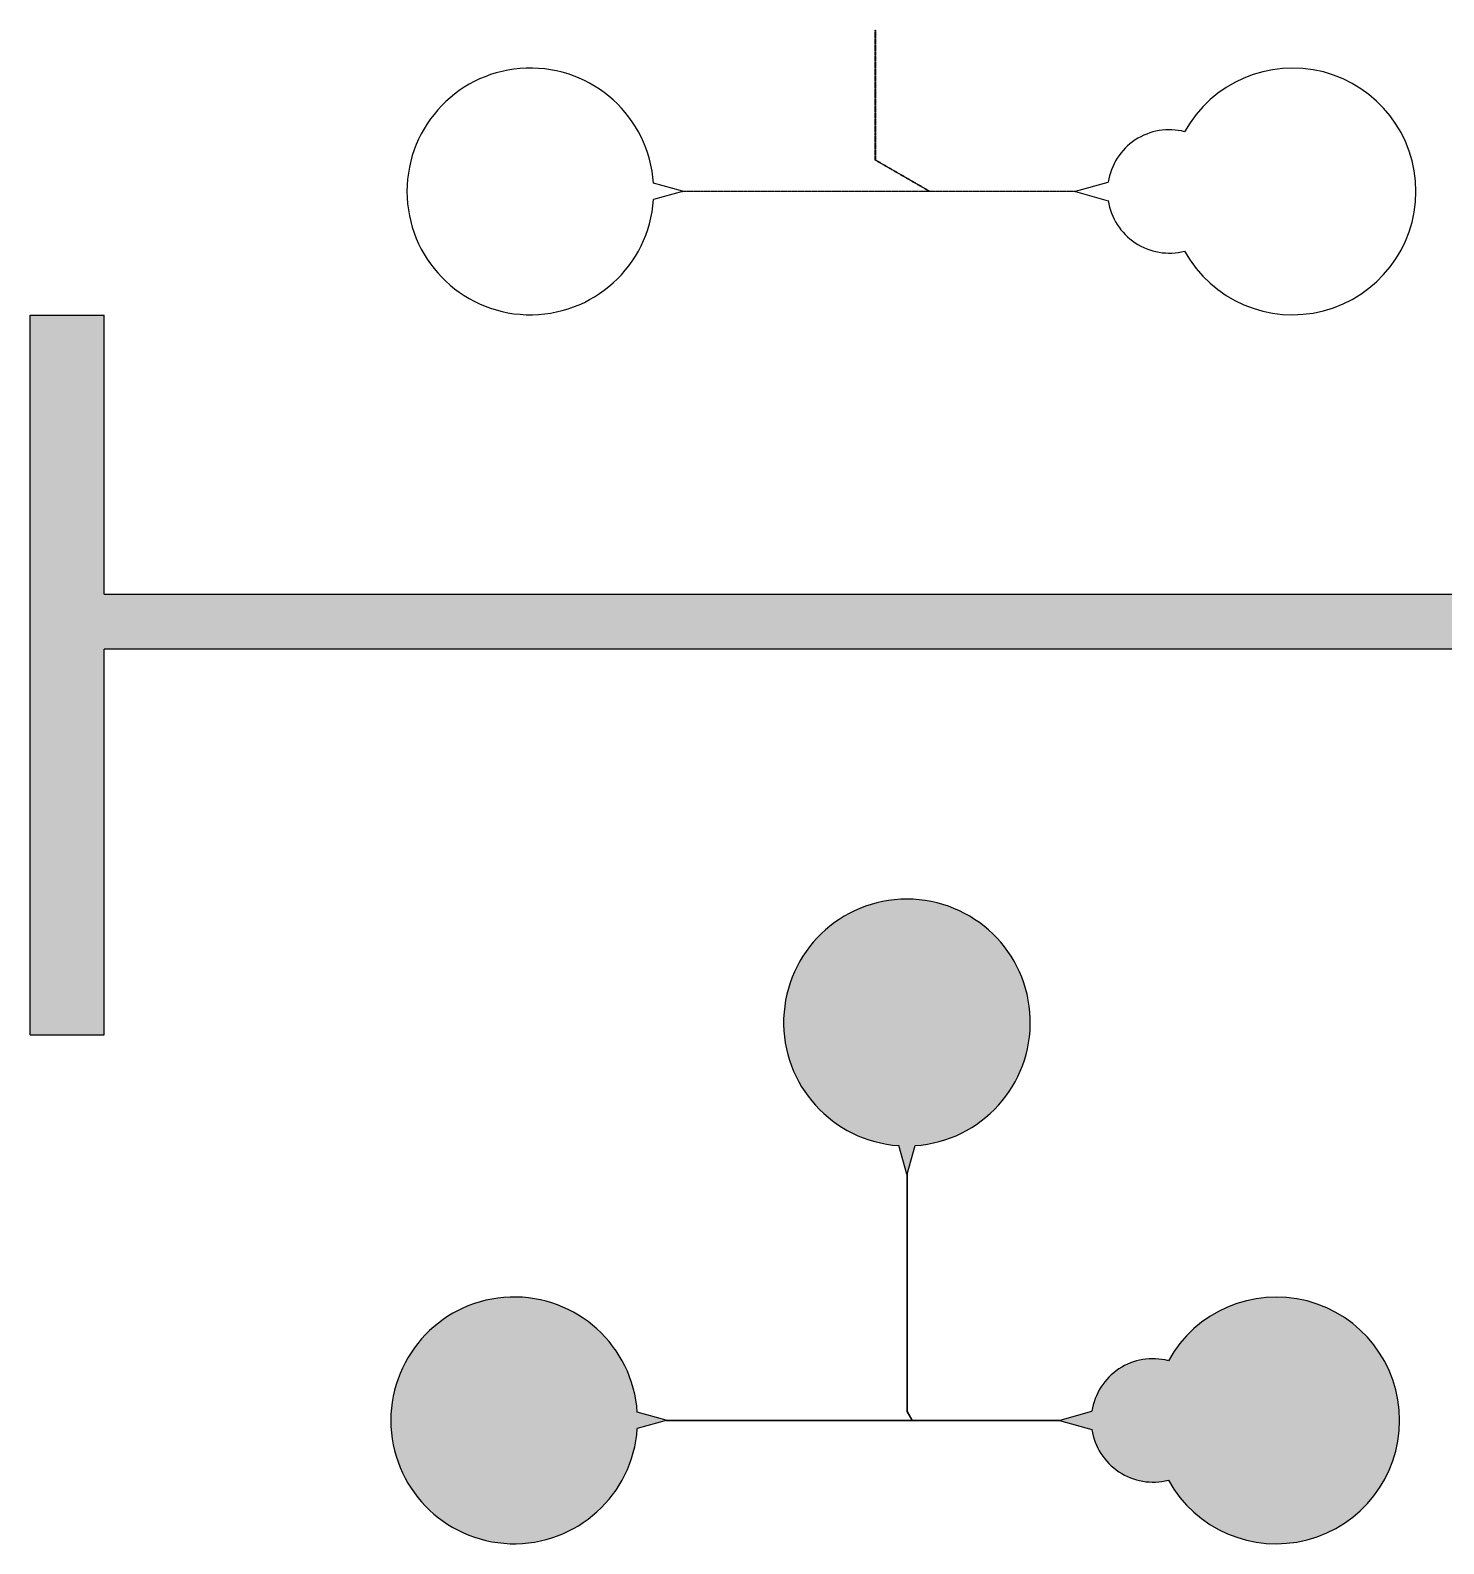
# Model space of a CAD drawing. Header units: inches. Extents: x 741154 to 810950, y 213785 to 295527.
# Drawn here: x 756808 to 768266, y 244813 to 257084 of the extents above; entities that cross this region are included whole.
import ezdxf

# ---------------------------------------------------------------- set-up
doc = ezdxf.new("R2010")
doc.units = ezdxf.units.IN
doc.header["$MEASUREMENT"] = 0

# ---------------------------------------------------------------- blocks, each defined once
blk = doc.blocks.new('*U225')
h = blk.add_hatch(color=256)
h.dxf.hatch_style = 1
edge = h.paths.add_edge_path()
edge.add_line((-1857, -1614), (1332, -1614))
edge.add_line((1332, -1614), (1595, -1688))
edge.add_arc((2089, -1613), 500, 188.5994, 284.4775)
edge.add_arc((3089, -1613), 1000, 208.955, 511.045)
edge.add_arc((2089, -1613), 500, 75.5225, 171.4006)
edge.add_line((1595, -1538), (1336, -1611))
edge.add_line((1336, -1611), (138, -1611))
edge.add_line((138, -1611), (96, -1539))
edge.add_line((96, -1539), (96, 383))
edge.add_line((96, 383), (161, 615))
edge.add_arc((95, 1613), 1000, 273.7916, 626.2084)
edge.add_line((29, 615), (93, 383))
edge.add_line((93, 383), (93, -1540))
edge.add_line((93, -1540), (135, -1611))
edge.add_line((135, -1611), (-1857, -1611))
edge.add_line((-1857, -1611), (-2092, -1547))
edge.add_arc((-3089, -1613), 1000, 3.7916, 356.2084)
edge.add_line((-2092, -1679), (-1857, -1614))
for p, q in [((93, 383), (29, 615)), ((96, 383), (161, 615)), ((93, 383), (93, -1540)), ((96, 383), (96, -1539)), ((-1857, -1611), (-2092, -1547)), ((93, -1540), (135, -1611)), ((96, -1539), (138, -1611)), ((1336, -1611), (1595, -1538)), ((-1857, -1614), (-2092, -1679)), ((-1857, -1611), (135, -1611)), ((-1857, -1614), (1332, -1614)), ((138, -1611), (1336, -1611)), ((1332, -1614), (1595, -1688))]:
    blk.add_line(p, q)
for centre, radius, start, end in [((95, 1613), 1000, 273.7916, 266.2084), ((-3089, -1613), 1000, 3.7916, 356.2084), ((3089, -1613), 1000, 208.955, 151.045), ((2089, -1613), 500, 75.5225, 171.4006), ((2089, -1613), 500, 188.5994, 284.4775)]:
    blk.add_arc(centre, radius, start, end)
blk = doc.blocks.new('*U226')
at = {"color": 0, "linetype": 'ByBlock', "lineweight": -2, "transparency": 16777216}
blk.add_blockref('*U225', (0, 0), dxfattribs=at)

msp = doc.modelspace()

# ---------------------------------------------------------------- hatches: boundary and pattern name
h = msp.add_hatch(color=256)
h.dxf.hatch_style = 1
h.paths.add_polyline_path([(810350, 248306), (810950, 248306), (810950, 254956), (810350, 254956), (810350, 252513), (788527, 252513), (788527, 252065), (810350, 252065)])
h.paths.add_polyline_path([(756808, 248940), (757408, 248940), (757408, 252065), (778448, 252065), (778448, 252513), (757408, 252513), (757408, 254774), (756808, 254774)])

# ---------------------------------------------------------------- linework, layer by layer
for p, q in [((762096, 255778), (761860, 255843)), ((765281, 255778), (765547, 255852)), ((762096, 255776), (761860, 255711)), ((764093, 255779), (764094, 255782)), ((764093, 255779), (764094, 255776)), ((764094, 255782), (764097, 255781)), ((764097, 255776), (764094, 255776)), ((764097, 255781), (764097, 255779)), ((764097, 255779), (764097, 255776)), ((765281, 255776), (765547, 255702)), ((756808, 254774), (757408, 254774)), ((756808, 248940), (756808, 254774)), ((757408, 252513), (757408, 254774)), ((757408, 252513), (778448, 252513)), ((778448, 252065), (757408, 252065)), ((757408, 248940), (757408, 252065))]:
    msp.add_line(p, q)
for points in [[(763657, 257084), (763660, 257084), (763660, 257081), (763657, 257081)], [(763657, 257078), (763660, 257078), (763660, 257075), (763657, 257075)], [(763657, 257072), (763660, 257072), (763660, 257069), (763657, 257069)], [(763657, 257066), (763660, 257066), (763660, 257063), (763657, 257063)], [(763657, 257060), (763660, 257060), (763660, 257057), (763657, 257057)], [(763657, 257054), (763660, 257054), (763660, 257051), (763657, 257051)], [(763657, 257048), (763660, 257048), (763660, 257045), (763657, 257045)], [(763657, 257042), (763660, 257042), (763660, 257039), (763657, 257039)], [(763657, 257036), (763660, 257036), (763660, 257033), (763657, 257033)], [(763657, 257030), (763660, 257030), (763660, 257027), (763657, 257027)], [(763657, 257024), (763660, 257024), (763660, 257021), (763657, 257021)], [(763657, 257018), (763660, 257018), (763660, 257015), (763657, 257015)], [(763657, 257012), (763660, 257012), (763660, 257009), (763657, 257009)], [(763657, 257006), (763660, 257006), (763660, 257003), (763657, 257003)], [(763657, 257000), (763660, 257000), (763660, 256997), (763657, 256997)], [(763657, 256994), (763660, 256994), (763660, 256991), (763657, 256991)], [(763657, 256988), (763660, 256988), (763660, 256985), (763657, 256985)], [(763657, 256982), (763660, 256982), (763660, 256979), (763657, 256979)], [(763657, 256976), (763660, 256976), (763660, 256973), (763657, 256973)], [(763657, 256970), (763660, 256970), (763660, 256967), (763657, 256967)], [(763657, 256964), (763660, 256964), (763660, 256961), (763657, 256961)], [(763657, 256958), (763660, 256958), (763660, 256955), (763657, 256955)], [(763657, 256952), (763660, 256952), (763660, 256949), (763657, 256949)], [(763657, 256946), (763660, 256946), (763660, 256943), (763657, 256943)], [(763657, 256940), (763660, 256940), (763660, 256937), (763657, 256937)], [(763657, 256934), (763660, 256934), (763660, 256931), (763657, 256931)], [(763657, 256928), (763660, 256928), (763660, 256925), (763657, 256925)], [(763657, 256922), (763660, 256922), (763660, 256919), (763657, 256919)], [(763657, 256916), (763660, 256916), (763660, 256913), (763657, 256913)], [(763657, 256910), (763660, 256910), (763660, 256907), (763657, 256907)], [(763657, 256904), (763660, 256904), (763660, 256901), (763657, 256901)], [(763657, 256898), (763660, 256898), (763660, 256895), (763657, 256895)], [(763657, 256892), (763660, 256892), (763660, 256889), (763657, 256889)], [(763657, 256886), (763660, 256886), (763660, 256883), (763657, 256883)], [(763657, 256880), (763660, 256880), (763660, 256877), (763657, 256877)], [(763657, 256874), (763660, 256874), (763660, 256871), (763657, 256871)], [(763657, 256868), (763660, 256868), (763660, 256865), (763657, 256865)], [(763657, 256862), (763660, 256862), (763660, 256859), (763657, 256859)], [(763657, 256856), (763660, 256856), (763660, 256853), (763657, 256853)], [(763657, 256850), (763660, 256850), (763660, 256847), (763657, 256847)], [(763657, 256844), (763660, 256844), (763660, 256841), (763657, 256841)], [(763657, 256838), (763660, 256838), (763660, 256835), (763657, 256835)], [(763657, 256832), (763660, 256832), (763660, 256829), (763657, 256829)], [(763657, 256826), (763660, 256826), (763660, 256823), (763657, 256823)], [(763657, 256820), (763660, 256820), (763660, 256817), (763657, 256817)], [(763657, 256814), (763660, 256814), (763660, 256811), (763657, 256811)], [(763657, 256808), (763660, 256808), (763660, 256805), (763657, 256805)], [(763657, 256802), (763660, 256802), (763660, 256799), (763657, 256799)], [(763657, 256796), (763660, 256796), (763660, 256793), (763657, 256793)], [(763657, 256790), (763660, 256790), (763660, 256787), (763657, 256787)], [(763657, 256784), (763660, 256784), (763660, 256781), (763657, 256781)], [(763657, 256778), (763660, 256778), (763660, 256775), (763657, 256775)], [(763657, 256772), (763660, 256772), (763660, 256769), (763657, 256769)], [(763657, 256766), (763660, 256766), (763660, 256763), (763657, 256763)], [(763657, 256760), (763660, 256760), (763660, 256757), (763657, 256757)], [(763657, 256754), (763660, 256754), (763660, 256751), (763657, 256751)], [(763657, 256748), (763660, 256748), (763660, 256745), (763657, 256745)], [(763657, 256742), (763660, 256742), (763660, 256739), (763657, 256739)], [(763657, 256736), (763660, 256736), (763660, 256733), (763657, 256733)], [(763657, 256730), (763660, 256730), (763660, 256727), (763657, 256727)], [(763657, 256724), (763660, 256724), (763660, 256721), (763657, 256721)], [(763657, 256718), (763660, 256718), (763660, 256715), (763657, 256715)], [(763657, 256712), (763660, 256712), (763660, 256709), (763657, 256709)], [(763657, 256706), (763660, 256706), (763660, 256703), (763657, 256703)], [(763657, 256700), (763660, 256700), (763660, 256697), (763657, 256697)], [(763657, 256694), (763660, 256694), (763660, 256691), (763657, 256691)], [(763657, 256688), (763660, 256688), (763660, 256685), (763657, 256685)], [(763657, 256682), (763660, 256682), (763660, 256679), (763657, 256679)], [(763657, 256676), (763660, 256676), (763660, 256673), (763657, 256673)], [(763657, 256670), (763660, 256670), (763660, 256667), (763657, 256667)], [(763657, 256664), (763660, 256664), (763660, 256661), (763657, 256661)], [(763657, 256658), (763660, 256658), (763660, 256655), (763657, 256655)], [(763657, 256652), (763660, 256652), (763660, 256649), (763657, 256649)], [(763657, 256646), (763660, 256646), (763660, 256643), (763657, 256643)], [(763657, 256640), (763660, 256640), (763660, 256637), (763657, 256637)], [(763657, 256634), (763660, 256634), (763660, 256631), (763657, 256631)], [(763657, 256628), (763660, 256628), (763660, 256625), (763657, 256625)], [(763657, 256622), (763660, 256622), (763660, 256619), (763657, 256619)], [(763657, 256616), (763660, 256616), (763660, 256613), (763657, 256613)], [(763657, 256610), (763660, 256610), (763660, 256607), (763657, 256607)], [(763657, 256604), (763660, 256604), (763660, 256601), (763657, 256601)], [(763657, 256598), (763660, 256598), (763660, 256595), (763657, 256595)], [(763657, 256592), (763660, 256592), (763660, 256589), (763657, 256589)], [(763657, 256586), (763660, 256586), (763660, 256583), (763657, 256583)], [(763657, 256580), (763660, 256580), (763660, 256577), (763657, 256577)], [(763657, 256574), (763660, 256574), (763660, 256571), (763657, 256571)], [(763657, 256568), (763660, 256568), (763660, 256565), (763657, 256565)], [(763657, 256562), (763660, 256562), (763660, 256559), (763657, 256559)], [(763657, 256556), (763660, 256556), (763660, 256553), (763657, 256553)], [(763657, 256550), (763660, 256550), (763660, 256547), (763657, 256547)], [(763657, 256544), (763660, 256544), (763660, 256541), (763657, 256541)], [(763657, 256538), (763660, 256538), (763660, 256535), (763657, 256535)], [(763657, 256532), (763660, 256532), (763660, 256529), (763657, 256529)], [(763657, 256526), (763660, 256526), (763660, 256523), (763657, 256523)], [(763657, 256520), (763660, 256520), (763660, 256517), (763657, 256517)], [(763657, 256514), (763660, 256514), (763660, 256511), (763657, 256511)], [(763657, 256508), (763660, 256508), (763660, 256505), (763657, 256505)], [(763657, 256502), (763660, 256502), (763660, 256499), (763657, 256499)], [(763657, 256496), (763660, 256496), (763660, 256493), (763657, 256493)], [(763657, 256490), (763660, 256490), (763660, 256487), (763657, 256487)], [(763657, 256484), (763660, 256484), (763660, 256481), (763657, 256481)], [(763657, 256478), (763660, 256478), (763660, 256475), (763657, 256475)], [(763657, 256472), (763660, 256472), (763660, 256469), (763657, 256469)], [(763657, 256466), (763660, 256466), (763660, 256463), (763657, 256463)], [(763657, 256460), (763660, 256460), (763660, 256457), (763657, 256457)], [(763657, 256454), (763660, 256454), (763660, 256451), (763657, 256451)], [(763657, 256448), (763660, 256448), (763660, 256445), (763657, 256445)], [(763657, 256442), (763660, 256442), (763660, 256439), (763657, 256439)], [(763657, 256436), (763660, 256436), (763660, 256433), (763657, 256433)], [(763657, 256430), (763660, 256430), (763660, 256427), (763657, 256427)], [(763657, 256424), (763660, 256424), (763660, 256421), (763657, 256421)], [(763657, 256418), (763660, 256418), (763660, 256415), (763657, 256415)], [(763657, 256412), (763660, 256412), (763660, 256409), (763657, 256409)], [(763657, 256406), (763660, 256406), (763660, 256403), (763657, 256403)], [(763657, 256400), (763660, 256400), (763660, 256397), (763657, 256397)], [(763657, 256394), (763660, 256394), (763660, 256391), (763657, 256391)], [(763657, 256388), (763660, 256388), (763660, 256385), (763657, 256385)], [(763657, 256382), (763660, 256382), (763660, 256379), (763657, 256379)], [(763657, 256376), (763660, 256376), (763660, 256373), (763657, 256373)], [(763657, 256370), (763660, 256370), (763660, 256367), (763657, 256367)], [(763657, 256364), (763660, 256364), (763660, 256361), (763657, 256361)], [(763657, 256358), (763660, 256358), (763660, 256355), (763657, 256355)], [(763657, 256352), (763660, 256352), (763660, 256349), (763657, 256349)], [(763657, 256346), (763660, 256346), (763660, 256343), (763657, 256343)], [(763657, 256340), (763660, 256340), (763660, 256337), (763657, 256337)], [(763657, 256334), (763660, 256334), (763660, 256331), (763657, 256331)], [(763657, 256328), (763660, 256328), (763660, 256325), (763657, 256325)], [(763657, 256322), (763660, 256322), (763660, 256319), (763657, 256319)], [(763657, 256316), (763660, 256316), (763660, 256313), (763657, 256313)], [(763657, 256310), (763660, 256310), (763660, 256307), (763657, 256307)], [(763657, 256304), (763660, 256304), (763660, 256301), (763657, 256301)], [(763657, 256298), (763660, 256298), (763660, 256295), (763657, 256295)], [(763657, 256292), (763660, 256292), (763660, 256289), (763657, 256289)], [(763657, 256286), (763660, 256286), (763660, 256283), (763657, 256283)], [(763657, 256280), (763660, 256280), (763660, 256277), (763657, 256277)], [(763657, 256274), (763660, 256274), (763660, 256271), (763657, 256271)], [(763657, 256268), (763660, 256268), (763660, 256265), (763657, 256265)], [(763657, 256262), (763660, 256262), (763660, 256259), (763657, 256259)], [(763657, 256256), (763660, 256256), (763660, 256253), (763657, 256253)], [(763657, 256250), (763660, 256250), (763660, 256247), (763657, 256247)], [(763657, 256244), (763660, 256244), (763660, 256241), (763657, 256241)], [(763657, 256238), (763660, 256238), (763660, 256235), (763657, 256235)], [(763657, 256232), (763660, 256232), (763660, 256229), (763657, 256229)], [(763657, 256226), (763660, 256226), (763660, 256223), (763657, 256223)], [(763657, 256220), (763660, 256220), (763660, 256217), (763657, 256217)], [(763657, 256214), (763660, 256214), (763660, 256211), (763657, 256211)], [(763657, 256208), (763660, 256208), (763660, 256205), (763657, 256205)], [(763657, 256202), (763660, 256202), (763660, 256199), (763657, 256199)], [(763657, 256196), (763660, 256196), (763660, 256193), (763657, 256193)], [(763657, 256190), (763660, 256190), (763660, 256187), (763657, 256187)], [(763657, 256184), (763660, 256184), (763660, 256181), (763657, 256181)], [(763657, 256178), (763660, 256178), (763660, 256175), (763657, 256175)], [(763657, 256172), (763660, 256172), (763660, 256169), (763657, 256169)], [(763657, 256166), (763660, 256166), (763660, 256163), (763657, 256163)], [(763657, 256160), (763660, 256160), (763660, 256157), (763657, 256157)], [(763657, 256154), (763660, 256154), (763660, 256151), (763657, 256151)], [(763657, 256148), (763660, 256148), (763660, 256145), (763657, 256145)], [(763657, 256142), (763660, 256142), (763660, 256139), (763657, 256139)], [(763657, 256136), (763660, 256136), (763660, 256133), (763657, 256133)], [(763657, 256130), (763660, 256130), (763660, 256127), (763657, 256127)], [(763657, 256124), (763660, 256124), (763660, 256121), (763657, 256121)], [(763657, 256118), (763660, 256118), (763660, 256115), (763657, 256115)], [(763657, 256112), (763660, 256112), (763660, 256109), (763657, 256109)], [(763657, 256106), (763660, 256106), (763660, 256103), (763657, 256103)], [(763657, 256100), (763660, 256100), (763660, 256097), (763657, 256097)], [(763657, 256094), (763660, 256094), (763660, 256091), (763657, 256091)], [(763657, 256088), (763660, 256088), (763660, 256085), (763657, 256085)], [(763660, 256033), (763659, 256030), (763656, 256031), (763658, 256034)], [(763657, 256082), (763660, 256082), (763660, 256079), (763657, 256079)], [(763657, 256076), (763660, 256076), (763660, 256073), (763657, 256073)], [(763657, 256070), (763660, 256070), (763660, 256067), (763657, 256067)], [(763657, 256064), (763660, 256064), (763660, 256061), (763657, 256061)], [(763657, 256058), (763660, 256058), (763660, 256055), (763657, 256055)], [(763657, 256052), (763660, 256052), (763660, 256049), (763657, 256049)], [(763657, 256046), (763660, 256046), (763660, 256043), (763657, 256043)], [(763657, 256040), (763660, 256040), (763660, 256037), (763657, 256037)], [(763666, 256030), (763664, 256027), (763661, 256028), (763663, 256031)], [(763671, 256027), (763669, 256024), (763667, 256025), (763668, 256028)], [(763676, 256024), (763674, 256021), (763672, 256022), (763673, 256025)], [(763681, 256021), (763680, 256018), (763677, 256019), (763679, 256022)], [(763686, 256018), (763685, 256015), (763682, 256016), (763684, 256019)], [(763692, 256015), (763690, 256012), (763687, 256013), (763689, 256016)], [(763697, 256012), (763695, 256009), (763693, 256010), (763694, 256013)], [(763702, 256009), (763700, 256006), (763698, 256007), (763699, 256010)], [(763707, 256006), (763706, 256003), (763703, 256004), (763705, 256007)], [(763712, 256003), (763711, 256000), (763708, 256001), (763710, 256004)], [(763718, 256000), (763716, 255997), (763713, 255998), (763715, 256001)], [(763723, 255997), (763721, 255994), (763719, 255995), (763720, 255998)], [(763728, 255994), (763726, 255991), (763724, 255992), (763725, 255995)], [(763733, 255991), (763732, 255988), (763729, 255989), (763730, 255992)], [(763738, 255988), (763737, 255985), (763734, 255986), (763736, 255989)], [(763743, 255985), (763742, 255982), (763739, 255983), (763741, 255986)], [(763749, 255982), (763747, 255979), (763745, 255980), (763746, 255983)], [(763754, 255979), (763752, 255976), (763750, 255977), (763751, 255980)], [(763759, 255976), (763758, 255973), (763755, 255974), (763756, 255977)], [(763764, 255973), (763763, 255970), (763760, 255971), (763762, 255974)], [(763769, 255970), (763768, 255967), (763765, 255968), (763767, 255971)], [(763775, 255967), (763773, 255964), (763771, 255965), (763772, 255968)], [(763780, 255964), (763778, 255961), (763776, 255962), (763777, 255965)], [(763785, 255961), (763784, 255958), (763781, 255959), (763782, 255962)], [(763790, 255958), (763789, 255955), (763786, 255956), (763788, 255959)], [(763795, 255955), (763794, 255952), (763791, 255953), (763793, 255956)], [(763801, 255952), (763799, 255949), (763797, 255950), (763798, 255953)], [(763806, 255949), (763804, 255946), (763802, 255947), (763803, 255950)], [(763811, 255946), (763810, 255943), (763807, 255944), (763808, 255947)], [(763816, 255943), (763815, 255940), (763812, 255941), (763814, 255944)], [(763821, 255940), (763820, 255937), (763817, 255938), (763819, 255941)], [(763827, 255937), (763825, 255934), (763823, 255935), (763824, 255938)], [(763832, 255934), (763830, 255931), (763828, 255932), (763829, 255935)], [(763837, 255931), (763836, 255928), (763833, 255929), (763834, 255932)], [(763842, 255928), (763841, 255925), (763838, 255926), (763840, 255929)], [(763847, 255925), (763846, 255922), (763843, 255923), (763845, 255926)], [(763853, 255922), (763851, 255919), (763849, 255920), (763850, 255923)], [(763858, 255919), (763856, 255916), (763854, 255917), (763855, 255920)], [(763863, 255916), (763861, 255913), (763859, 255914), (763860, 255917)], [(763868, 255913), (763867, 255910), (763864, 255911), (763866, 255914)], [(763873, 255910), (763872, 255907), (763869, 255908), (763871, 255911)], [(763879, 255907), (763877, 255904), (763874, 255905), (763876, 255908)], [(763884, 255904), (763882, 255901), (763880, 255902), (763881, 255905)], [(763889, 255901), (763887, 255898), (763885, 255899), (763886, 255902)], [(763894, 255898), (763893, 255895), (763890, 255896), (763892, 255899)], [(763899, 255895), (763898, 255892), (763895, 255893), (763897, 255896)], [(763905, 255892), (763903, 255889), (763900, 255890), (763902, 255893)], [(763910, 255889), (763908, 255886), (763906, 255887), (763907, 255890)], [(763915, 255886), (763913, 255883), (763911, 255884), (763912, 255887)], [(763920, 255883), (763919, 255880), (763916, 255881), (763918, 255884)], [(763925, 255880), (763924, 255877), (763921, 255878), (763923, 255881)], [(763931, 255877), (763929, 255874), (763926, 255875), (763928, 255878)], [(763936, 255874), (763934, 255871), (763932, 255872), (763933, 255875)], [(763941, 255871), (763939, 255868), (763937, 255869), (763938, 255872)], [(763946, 255868), (763945, 255865), (763942, 255866), (763944, 255869)], [(763951, 255865), (763950, 255862), (763947, 255863), (763949, 255866)], [(763957, 255862), (763955, 255859), (763952, 255860), (763954, 255863)], [(763962, 255859), (763960, 255856), (763958, 255857), (763959, 255860)], [(763967, 255856), (763965, 255853), (763963, 255854), (763964, 255857)], [(763972, 255853), (763971, 255850), (763968, 255851), (763970, 255854)], [(763977, 255850), (763976, 255847), (763973, 255848), (763975, 255851)], [(763983, 255847), (763981, 255844), (763978, 255845), (763980, 255848)], [(763988, 255844), (763986, 255841), (763984, 255842), (763985, 255845)], [(763993, 255841), (763991, 255838), (763989, 255839), (763990, 255842)], [(763998, 255838), (763997, 255835), (763994, 255836), (763995, 255839)], [(762102, 255779), (762105, 255779), (762105, 255776), (762102, 255776)], [(762108, 255779), (762111, 255779), (762111, 255776), (762108, 255776)], [(762114, 255779), (762117, 255779), (762117, 255776), (762114, 255776)], [(762120, 255779), (762123, 255779), (762123, 255776), (762120, 255776)], [(762126, 255779), (762129, 255779), (762129, 255776), (762126, 255776)], [(762132, 255779), (762135, 255779), (762135, 255776), (762132, 255776)], [(762138, 255779), (762141, 255779), (762141, 255776), (762138, 255776)], [(762144, 255779), (762147, 255779), (762147, 255776), (762144, 255776)], [(762150, 255779), (762153, 255779), (762153, 255776), (762150, 255776)], [(762156, 255779), (762159, 255779), (762159, 255776), (762156, 255776)], [(762162, 255779), (762165, 255779), (762165, 255776), (762162, 255776)], [(762168, 255779), (762171, 255779), (762171, 255776), (762168, 255776)], [(762174, 255779), (762177, 255779), (762177, 255776), (762174, 255776)], [(762180, 255779), (762183, 255779), (762183, 255776), (762180, 255776)], [(762186, 255779), (762189, 255779), (762189, 255776), (762186, 255776)], [(762192, 255779), (762195, 255779), (762195, 255776), (762192, 255776)], [(762198, 255779), (762201, 255779), (762201, 255776), (762198, 255776)], [(762204, 255779), (762207, 255779), (762207, 255776), (762204, 255776)], [(762210, 255779), (762213, 255779), (762213, 255776), (762210, 255776)], [(762216, 255779), (762219, 255779), (762219, 255776), (762216, 255776)], [(762222, 255779), (762225, 255779), (762225, 255776), (762222, 255776)], [(762228, 255779), (762231, 255779), (762231, 255776), (762228, 255776)], [(762234, 255779), (762237, 255779), (762237, 255776), (762234, 255776)], [(762240, 255779), (762243, 255779), (762243, 255776), (762240, 255776)], [(762246, 255779), (762249, 255779), (762249, 255776), (762246, 255776)], [(762252, 255779), (762255, 255779), (762255, 255776), (762252, 255776)], [(762258, 255779), (762261, 255779), (762261, 255776), (762258, 255776)], [(762264, 255779), (762267, 255779), (762267, 255776), (762264, 255776)], [(762270, 255779), (762273, 255779), (762273, 255776), (762270, 255776)], [(762276, 255779), (762279, 255779), (762279, 255776), (762276, 255776)], [(762282, 255779), (762285, 255779), (762285, 255776), (762282, 255776)], [(762288, 255779), (762291, 255779), (762291, 255776), (762288, 255776)], [(762294, 255779), (762297, 255779), (762297, 255776), (762294, 255776)], [(762300, 255779), (762303, 255779), (762303, 255776), (762300, 255776)], [(762306, 255779), (762309, 255779), (762309, 255776), (762306, 255776)], [(762312, 255779), (762315, 255779), (762315, 255776), (762312, 255776)], [(762318, 255779), (762321, 255779), (762321, 255776), (762318, 255776)], [(762324, 255779), (762327, 255779), (762327, 255776), (762324, 255776)], [(762330, 255779), (762333, 255779), (762333, 255776), (762330, 255776)], [(762336, 255779), (762339, 255779), (762339, 255776), (762336, 255776)], [(762342, 255779), (762345, 255779), (762345, 255776), (762342, 255776)], [(762348, 255779), (762351, 255779), (762351, 255776), (762348, 255776)], [(762354, 255779), (762357, 255779), (762357, 255776), (762354, 255776)], [(762360, 255779), (762363, 255779), (762363, 255776), (762360, 255776)], [(762366, 255779), (762369, 255779), (762369, 255776), (762366, 255776)], [(762372, 255779), (762375, 255779), (762375, 255776), (762372, 255776)], [(762378, 255779), (762381, 255779), (762381, 255776), (762378, 255776)], [(762384, 255779), (762387, 255779), (762387, 255776), (762384, 255776)], [(762390, 255779), (762393, 255779), (762393, 255776), (762390, 255776)], [(762396, 255779), (762399, 255779), (762399, 255776), (762396, 255776)], [(762402, 255779), (762405, 255779), (762405, 255776), (762402, 255776)], [(762408, 255779), (762411, 255779), (762411, 255776), (762408, 255776)], [(762414, 255779), (762417, 255779), (762417, 255776), (762414, 255776)], [(762420, 255779), (762423, 255779), (762423, 255776), (762420, 255776)], [(762426, 255779), (762429, 255779), (762429, 255776), (762426, 255776)], [(762432, 255779), (762435, 255779), (762435, 255776), (762432, 255776)], [(762438, 255779), (762441, 255779), (762441, 255776), (762438, 255776)], [(762444, 255779), (762447, 255779), (762447, 255776), (762444, 255776)], [(762450, 255779), (762453, 255779), (762453, 255776), (762450, 255776)], [(762456, 255779), (762459, 255779), (762459, 255776), (762456, 255776)], [(762462, 255779), (762465, 255779), (762465, 255776), (762462, 255776)], [(762468, 255779), (762471, 255779), (762471, 255776), (762468, 255776)], [(762474, 255779), (762477, 255779), (762477, 255776), (762474, 255776)], [(762480, 255779), (762483, 255779), (762483, 255776), (762480, 255776)], [(762486, 255779), (762489, 255779), (762489, 255776), (762486, 255776)], [(762492, 255779), (762495, 255779), (762495, 255776), (762492, 255776)], [(762498, 255779), (762501, 255779), (762501, 255776), (762498, 255776)], [(762504, 255779), (762507, 255779), (762507, 255776), (762504, 255776)], [(762510, 255779), (762513, 255779), (762513, 255776), (762510, 255776)], [(762516, 255779), (762519, 255779), (762519, 255776), (762516, 255776)], [(762522, 255779), (762525, 255779), (762525, 255776), (762522, 255776)], [(762528, 255779), (762531, 255779), (762531, 255776), (762528, 255776)], [(762534, 255779), (762537, 255779), (762537, 255776), (762534, 255776)], [(762540, 255779), (762543, 255779), (762543, 255776), (762540, 255776)], [(762546, 255779), (762549, 255779), (762549, 255776), (762546, 255776)], [(762552, 255779), (762555, 255779), (762555, 255776), (762552, 255776)], [(762558, 255779), (762561, 255779), (762561, 255776), (762558, 255776)], [(762564, 255779), (762567, 255779), (762567, 255776), (762564, 255776)], [(762570, 255779), (762573, 255779), (762573, 255776), (762570, 255776)], [(762576, 255779), (762579, 255779), (762579, 255776), (762576, 255776)], [(762582, 255779), (762585, 255779), (762585, 255776), (762582, 255776)], [(762588, 255779), (762591, 255779), (762591, 255776), (762588, 255776)], [(762594, 255779), (762597, 255779), (762597, 255776), (762594, 255776)], [(762600, 255779), (762603, 255779), (762603, 255776), (762600, 255776)], [(762606, 255779), (762609, 255779), (762609, 255776), (762606, 255776)], [(762612, 255779), (762615, 255779), (762615, 255776), (762612, 255776)], [(762618, 255779), (762621, 255779), (762621, 255776), (762618, 255776)], [(762624, 255779), (762627, 255779), (762627, 255776), (762624, 255776)], [(762630, 255779), (762633, 255779), (762633, 255776), (762630, 255776)], [(762636, 255779), (762639, 255779), (762639, 255776), (762636, 255776)], [(762642, 255779), (762645, 255779), (762645, 255776), (762642, 255776)], [(762648, 255779), (762651, 255779), (762651, 255776), (762648, 255776)], [(762654, 255779), (762657, 255779), (762657, 255776), (762654, 255776)], [(762660, 255779), (762663, 255779), (762663, 255776), (762660, 255776)], [(762666, 255779), (762669, 255779), (762669, 255776), (762666, 255776)], [(762672, 255779), (762675, 255779), (762675, 255776), (762672, 255776)], [(762678, 255779), (762681, 255779), (762681, 255776), (762678, 255776)], [(762684, 255779), (762687, 255779), (762687, 255776), (762684, 255776)], [(762690, 255779), (762693, 255779), (762693, 255776), (762690, 255776)], [(762696, 255779), (762699, 255779), (762699, 255776), (762696, 255776)], [(762702, 255779), (762705, 255779), (762705, 255776), (762702, 255776)], [(762708, 255779), (762711, 255779), (762711, 255776), (762708, 255776)], [(762714, 255779), (762717, 255779), (762717, 255776), (762714, 255776)], [(762720, 255779), (762723, 255779), (762723, 255776), (762720, 255776)], [(762726, 255779), (762729, 255779), (762729, 255776), (762726, 255776)], [(762732, 255779), (762735, 255779), (762735, 255776), (762732, 255776)], [(762738, 255779), (762741, 255779), (762741, 255776), (762738, 255776)], [(762744, 255779), (762747, 255779), (762747, 255776), (762744, 255776)], [(762750, 255779), (762753, 255779), (762753, 255776), (762750, 255776)], [(762756, 255779), (762759, 255779), (762759, 255776), (762756, 255776)], [(762762, 255779), (762765, 255779), (762765, 255776), (762762, 255776)], [(762768, 255779), (762771, 255779), (762771, 255776), (762768, 255776)], [(762774, 255779), (762777, 255779), (762777, 255776), (762774, 255776)], [(762780, 255779), (762783, 255779), (762783, 255776), (762780, 255776)], [(762786, 255779), (762789, 255779), (762789, 255776), (762786, 255776)], [(762792, 255779), (762795, 255779), (762795, 255776), (762792, 255776)], [(762798, 255779), (762801, 255779), (762801, 255776), (762798, 255776)], [(762804, 255779), (762807, 255779), (762807, 255776), (762804, 255776)], [(762810, 255779), (762813, 255779), (762813, 255776), (762810, 255776)], [(762816, 255779), (762819, 255779), (762819, 255776), (762816, 255776)], [(762822, 255779), (762825, 255779), (762825, 255776), (762822, 255776)], [(762828, 255779), (762831, 255779), (762831, 255776), (762828, 255776)], [(762834, 255779), (762837, 255779), (762837, 255776), (762834, 255776)], [(762840, 255779), (762843, 255779), (762843, 255776), (762840, 255776)], [(762846, 255779), (762849, 255779), (762849, 255776), (762846, 255776)], [(762852, 255779), (762855, 255779), (762855, 255776), (762852, 255776)], [(762858, 255779), (762861, 255779), (762861, 255776), (762858, 255776)], [(762864, 255779), (762867, 255779), (762867, 255776), (762864, 255776)], [(762870, 255779), (762873, 255779), (762873, 255776), (762870, 255776)], [(762876, 255779), (762879, 255779), (762879, 255776), (762876, 255776)], [(762882, 255779), (762885, 255779), (762885, 255776), (762882, 255776)], [(762888, 255779), (762891, 255779), (762891, 255776), (762888, 255776)], [(762894, 255779), (762897, 255779), (762897, 255776), (762894, 255776)], [(762900, 255779), (762903, 255779), (762903, 255776), (762900, 255776)], [(762906, 255779), (762909, 255779), (762909, 255776), (762906, 255776)], [(762912, 255779), (762915, 255779), (762915, 255776), (762912, 255776)], [(762918, 255779), (762921, 255779), (762921, 255776), (762918, 255776)], [(762924, 255779), (762927, 255779), (762927, 255776), (762924, 255776)], [(762930, 255779), (762933, 255779), (762933, 255776), (762930, 255776)], [(762936, 255779), (762939, 255779), (762939, 255776), (762936, 255776)], [(762942, 255779), (762945, 255779), (762945, 255776), (762942, 255776)], [(762948, 255779), (762951, 255779), (762951, 255776), (762948, 255776)], [(762954, 255779), (762957, 255779), (762957, 255776), (762954, 255776)], [(762960, 255779), (762963, 255779), (762963, 255776), (762960, 255776)], [(762966, 255779), (762969, 255779), (762969, 255776), (762966, 255776)], [(762972, 255779), (762975, 255779), (762975, 255776), (762972, 255776)], [(762978, 255779), (762981, 255779), (762981, 255776), (762978, 255776)], [(762984, 255779), (762987, 255779), (762987, 255776), (762984, 255776)], [(762990, 255779), (762993, 255779), (762993, 255776), (762990, 255776)], [(762996, 255779), (762999, 255779), (762999, 255776), (762996, 255776)], [(763002, 255779), (763005, 255779), (763005, 255776), (763002, 255776)], [(763008, 255779), (763011, 255779), (763011, 255776), (763008, 255776)], [(763014, 255779), (763017, 255779), (763017, 255776), (763014, 255776)], [(763020, 255779), (763023, 255779), (763023, 255776), (763020, 255776)], [(763026, 255779), (763029, 255779), (763029, 255776), (763026, 255776)], [(763032, 255779), (763035, 255779), (763035, 255776), (763032, 255776)], [(763038, 255779), (763041, 255779), (763041, 255776), (763038, 255776)], [(763044, 255779), (763047, 255779), (763047, 255776), (763044, 255776)], [(763050, 255779), (763053, 255779), (763053, 255776), (763050, 255776)], [(763056, 255779), (763059, 255779), (763059, 255776), (763056, 255776)], [(763062, 255779), (763065, 255779), (763065, 255776), (763062, 255776)], [(763068, 255779), (763071, 255779), (763071, 255776), (763068, 255776)], [(763074, 255779), (763077, 255779), (763077, 255776), (763074, 255776)], [(763080, 255779), (763083, 255779), (763083, 255776), (763080, 255776)], [(763086, 255779), (763089, 255779), (763089, 255776), (763086, 255776)], [(763092, 255779), (763095, 255779), (763095, 255776), (763092, 255776)], [(763098, 255779), (763101, 255779), (763101, 255776), (763098, 255776)], [(763104, 255779), (763107, 255779), (763107, 255776), (763104, 255776)], [(763110, 255779), (763113, 255779), (763113, 255776), (763110, 255776)], [(763116, 255779), (763119, 255779), (763119, 255776), (763116, 255776)], [(763122, 255779), (763125, 255779), (763125, 255776), (763122, 255776)], [(763128, 255779), (763131, 255779), (763131, 255776), (763128, 255776)], [(763134, 255779), (763137, 255779), (763137, 255776), (763134, 255776)], [(763140, 255779), (763143, 255779), (763143, 255776), (763140, 255776)], [(763146, 255779), (763149, 255779), (763149, 255776), (763146, 255776)], [(763152, 255779), (763155, 255779), (763155, 255776), (763152, 255776)], [(763158, 255779), (763161, 255779), (763161, 255776), (763158, 255776)], [(763164, 255779), (763167, 255779), (763167, 255776), (763164, 255776)], [(763170, 255779), (763173, 255779), (763173, 255776), (763170, 255776)], [(763176, 255779), (763179, 255779), (763179, 255776), (763176, 255776)], [(763182, 255779), (763185, 255779), (763185, 255776), (763182, 255776)], [(763188, 255779), (763191, 255779), (763191, 255776), (763188, 255776)], [(763194, 255779), (763197, 255779), (763197, 255776), (763194, 255776)], [(763200, 255779), (763203, 255779), (763203, 255776), (763200, 255776)], [(763206, 255779), (763209, 255779), (763209, 255776), (763206, 255776)], [(763212, 255779), (763215, 255779), (763215, 255776), (763212, 255776)], [(763218, 255779), (763221, 255779), (763221, 255776), (763218, 255776)], [(763224, 255779), (763227, 255779), (763227, 255776), (763224, 255776)], [(763230, 255779), (763233, 255779), (763233, 255776), (763230, 255776)], [(763236, 255779), (763239, 255779), (763239, 255776), (763236, 255776)], [(763242, 255779), (763245, 255779), (763245, 255776), (763242, 255776)], [(763248, 255779), (763251, 255779), (763251, 255776), (763248, 255776)], [(763254, 255779), (763257, 255779), (763257, 255776), (763254, 255776)], [(763260, 255779), (763263, 255779), (763263, 255776), (763260, 255776)], [(763266, 255779), (763269, 255779), (763269, 255776), (763266, 255776)], [(763272, 255779), (763275, 255779), (763275, 255776), (763272, 255776)], [(763278, 255779), (763281, 255779), (763281, 255776), (763278, 255776)], [(763284, 255779), (763287, 255779), (763287, 255776), (763284, 255776)], [(763290, 255779), (763293, 255779), (763293, 255776), (763290, 255776)], [(763296, 255779), (763299, 255779), (763299, 255776), (763296, 255776)], [(763302, 255779), (763305, 255779), (763305, 255776), (763302, 255776)], [(763308, 255779), (763311, 255779), (763311, 255776), (763308, 255776)], [(763314, 255779), (763317, 255779), (763317, 255776), (763314, 255776)], [(763320, 255779), (763323, 255779), (763323, 255776), (763320, 255776)], [(763326, 255779), (763329, 255779), (763329, 255776), (763326, 255776)], [(763332, 255779), (763335, 255779), (763335, 255776), (763332, 255776)], [(763338, 255779), (763341, 255779), (763341, 255776), (763338, 255776)], [(763344, 255779), (763347, 255779), (763347, 255776), (763344, 255776)], [(763350, 255779), (763353, 255779), (763353, 255776), (763350, 255776)], [(763356, 255779), (763359, 255779), (763359, 255776), (763356, 255776)], [(763362, 255779), (763365, 255779), (763365, 255776), (763362, 255776)], [(763368, 255779), (763371, 255779), (763371, 255776), (763368, 255776)], [(763374, 255779), (763377, 255779), (763377, 255776), (763374, 255776)], [(763380, 255779), (763383, 255779), (763383, 255776), (763380, 255776)], [(763386, 255779), (763389, 255779), (763389, 255776), (763386, 255776)], [(763392, 255779), (763395, 255779), (763395, 255776), (763392, 255776)], [(763398, 255779), (763401, 255779), (763401, 255776), (763398, 255776)], [(763404, 255779), (763407, 255779), (763407, 255776), (763404, 255776)], [(763410, 255779), (763413, 255779), (763413, 255776), (763410, 255776)], [(763416, 255779), (763419, 255779), (763419, 255776), (763416, 255776)], [(763422, 255779), (763425, 255779), (763425, 255776), (763422, 255776)], [(763428, 255779), (763431, 255779), (763431, 255776), (763428, 255776)], [(763434, 255779), (763437, 255779), (763437, 255776), (763434, 255776)], [(763440, 255779), (763443, 255779), (763443, 255776), (763440, 255776)], [(763446, 255779), (763449, 255779), (763449, 255776), (763446, 255776)], [(763452, 255779), (763455, 255779), (763455, 255776), (763452, 255776)], [(763458, 255779), (763461, 255779), (763461, 255776), (763458, 255776)], [(763464, 255779), (763467, 255779), (763467, 255776), (763464, 255776)], [(763470, 255779), (763473, 255779), (763473, 255776), (763470, 255776)], [(763476, 255779), (763479, 255779), (763479, 255776), (763476, 255776)], [(763482, 255779), (763485, 255779), (763485, 255776), (763482, 255776)], [(763488, 255779), (763491, 255779), (763491, 255776), (763488, 255776)], [(763494, 255779), (763497, 255779), (763497, 255776), (763494, 255776)], [(763500, 255779), (763503, 255779), (763503, 255776), (763500, 255776)], [(763506, 255779), (763509, 255779), (763509, 255776), (763506, 255776)], [(763512, 255779), (763515, 255779), (763515, 255776), (763512, 255776)], [(763518, 255779), (763521, 255779), (763521, 255776), (763518, 255776)], [(763524, 255779), (763527, 255779), (763527, 255776), (763524, 255776)], [(763530, 255779), (763533, 255779), (763533, 255776), (763530, 255776)], [(763536, 255779), (763539, 255779), (763539, 255776), (763536, 255776)], [(763542, 255779), (763545, 255779), (763545, 255776), (763542, 255776)], [(763548, 255779), (763551, 255779), (763551, 255776), (763548, 255776)], [(763554, 255779), (763557, 255779), (763557, 255776), (763554, 255776)], [(763560, 255779), (763563, 255779), (763563, 255776), (763560, 255776)], [(763566, 255779), (763569, 255779), (763569, 255776), (763566, 255776)], [(763572, 255779), (763575, 255779), (763575, 255776), (763572, 255776)], [(763578, 255779), (763581, 255779), (763581, 255776), (763578, 255776)], [(763584, 255779), (763587, 255779), (763587, 255776), (763584, 255776)], [(763590, 255779), (763593, 255779), (763593, 255776), (763590, 255776)], [(763596, 255779), (763599, 255779), (763599, 255776), (763596, 255776)], [(763602, 255779), (763605, 255779), (763605, 255776), (763602, 255776)], [(763608, 255779), (763611, 255779), (763611, 255776), (763608, 255776)], [(763614, 255779), (763617, 255779), (763617, 255776), (763614, 255776)], [(763620, 255779), (763623, 255779), (763623, 255776), (763620, 255776)], [(763626, 255779), (763629, 255779), (763629, 255776), (763626, 255776)], [(763632, 255779), (763635, 255779), (763635, 255776), (763632, 255776)], [(763638, 255779), (763641, 255779), (763641, 255776), (763638, 255776)], [(763644, 255779), (763647, 255779), (763647, 255776), (763644, 255776)], [(763650, 255779), (763653, 255779), (763653, 255776), (763650, 255776)], [(763656, 255779), (763659, 255779), (763659, 255776), (763656, 255776)], [(763662, 255779), (763665, 255779), (763665, 255776), (763662, 255776)], [(763668, 255779), (763671, 255779), (763671, 255776), (763668, 255776)], [(763674, 255779), (763677, 255779), (763677, 255776), (763674, 255776)], [(763680, 255779), (763683, 255779), (763683, 255776), (763680, 255776)], [(763686, 255779), (763689, 255779), (763689, 255776), (763686, 255776)], [(763692, 255779), (763695, 255779), (763695, 255776), (763692, 255776)], [(763698, 255779), (763701, 255779), (763701, 255776), (763698, 255776)], [(763704, 255779), (763707, 255779), (763707, 255776), (763704, 255776)], [(763710, 255779), (763713, 255779), (763713, 255776), (763710, 255776)], [(763716, 255779), (763719, 255779), (763719, 255776), (763716, 255776)], [(763722, 255779), (763725, 255779), (763725, 255776), (763722, 255776)], [(763728, 255779), (763731, 255779), (763731, 255776), (763728, 255776)], [(763734, 255779), (763737, 255779), (763737, 255776), (763734, 255776)], [(763740, 255779), (763743, 255779), (763743, 255776), (763740, 255776)], [(763746, 255779), (763749, 255779), (763749, 255776), (763746, 255776)], [(763752, 255779), (763755, 255779), (763755, 255776), (763752, 255776)], [(763758, 255779), (763761, 255779), (763761, 255776), (763758, 255776)], [(763764, 255779), (763767, 255779), (763767, 255776), (763764, 255776)], [(763770, 255779), (763773, 255779), (763773, 255776), (763770, 255776)], [(763776, 255779), (763779, 255779), (763779, 255776), (763776, 255776)], [(763782, 255779), (763785, 255779), (763785, 255776), (763782, 255776)], [(763788, 255779), (763791, 255779), (763791, 255776), (763788, 255776)], [(763794, 255779), (763797, 255779), (763797, 255776), (763794, 255776)], [(763800, 255779), (763803, 255779), (763803, 255776), (763800, 255776)], [(763806, 255779), (763809, 255779), (763809, 255776), (763806, 255776)], [(763812, 255779), (763815, 255779), (763815, 255776), (763812, 255776)], [(763818, 255779), (763821, 255779), (763821, 255776), (763818, 255776)], [(763824, 255779), (763827, 255779), (763827, 255776), (763824, 255776)], [(763830, 255779), (763833, 255779), (763833, 255776), (763830, 255776)], [(763836, 255779), (763839, 255779), (763839, 255776), (763836, 255776)], [(763842, 255779), (763845, 255779), (763845, 255776), (763842, 255776)], [(763848, 255779), (763851, 255779), (763851, 255776), (763848, 255776)], [(763854, 255779), (763857, 255779), (763857, 255776), (763854, 255776)], [(763860, 255779), (763863, 255779), (763863, 255776), (763860, 255776)], [(763866, 255779), (763869, 255779), (763869, 255776), (763866, 255776)], [(763872, 255779), (763875, 255779), (763875, 255776), (763872, 255776)], [(763878, 255779), (763881, 255779), (763881, 255776), (763878, 255776)], [(763884, 255779), (763887, 255779), (763887, 255776), (763884, 255776)], [(763890, 255779), (763893, 255779), (763893, 255776), (763890, 255776)], [(763896, 255779), (763899, 255779), (763899, 255776), (763896, 255776)], [(763902, 255779), (763905, 255779), (763905, 255776), (763902, 255776)], [(763908, 255779), (763911, 255779), (763911, 255776), (763908, 255776)], [(763914, 255779), (763917, 255779), (763917, 255776), (763914, 255776)], [(763920, 255779), (763923, 255779), (763923, 255776), (763920, 255776)], [(763926, 255779), (763929, 255779), (763929, 255776), (763926, 255776)], [(763932, 255779), (763935, 255779), (763935, 255776), (763932, 255776)], [(763938, 255779), (763941, 255779), (763941, 255776), (763938, 255776)], [(763944, 255779), (763947, 255779), (763947, 255776), (763944, 255776)], [(763950, 255779), (763953, 255779), (763953, 255776), (763950, 255776)], [(763956, 255779), (763959, 255779), (763959, 255776), (763956, 255776)], [(763962, 255779), (763965, 255779), (763965, 255776), (763962, 255776)], [(763968, 255779), (763971, 255779), (763971, 255776), (763968, 255776)], [(763974, 255779), (763977, 255779), (763977, 255776), (763974, 255776)], [(763980, 255779), (763983, 255779), (763983, 255776), (763980, 255776)], [(763986, 255779), (763989, 255779), (763989, 255776), (763986, 255776)], [(763992, 255779), (763995, 255779), (763995, 255776), (763992, 255776)], [(763998, 255779), (764001, 255779), (764001, 255776), (763998, 255776)], [(764003, 255835), (764002, 255832), (763999, 255833), (764001, 255836)], [(764008, 255832), (764007, 255829), (764004, 255830), (764006, 255833)], [(764004, 255779), (764007, 255779), (764007, 255776), (764004, 255776)], [(764014, 255829), (764012, 255826), (764010, 255827), (764011, 255830)], [(764010, 255779), (764013, 255779), (764013, 255776), (764010, 255776)], [(764019, 255826), (764017, 255823), (764015, 255824), (764016, 255827)], [(764016, 255779), (764019, 255779), (764019, 255776), (764016, 255776)], [(764024, 255823), (764023, 255820), (764020, 255821), (764021, 255824)], [(764022, 255779), (764025, 255779), (764025, 255776), (764022, 255776)], [(764029, 255820), (764028, 255817), (764025, 255818), (764027, 255821)], [(764028, 255779), (764031, 255779), (764031, 255776), (764028, 255776)], [(764034, 255817), (764033, 255814), (764030, 255815), (764032, 255818)], [(764034, 255779), (764037, 255779), (764037, 255776), (764034, 255776)], [(764040, 255814), (764038, 255811), (764036, 255812), (764037, 255815)], [(764040, 255779), (764043, 255779), (764043, 255776), (764040, 255776)], [(764045, 255811), (764043, 255808), (764041, 255809), (764042, 255812)], [(764050, 255808), (764049, 255805), (764046, 255806), (764047, 255809)], [(764046, 255779), (764049, 255779), (764049, 255776), (764046, 255776)], [(764055, 255805), (764054, 255802), (764051, 255803), (764053, 255806)], [(764052, 255779), (764055, 255779), (764055, 255776), (764052, 255776)], [(764060, 255802), (764059, 255799), (764056, 255800), (764058, 255803)], [(764058, 255779), (764061, 255779), (764061, 255776), (764058, 255776)], [(764066, 255799), (764064, 255796), (764062, 255797), (764063, 255800)], [(764064, 255779), (764067, 255779), (764067, 255776), (764064, 255776)], [(764071, 255796), (764069, 255793), (764067, 255794), (764068, 255797)], [(764070, 255779), (764073, 255779), (764073, 255776), (764070, 255776)], [(764076, 255793), (764075, 255790), (764072, 255791), (764073, 255794)], [(764076, 255779), (764079, 255779), (764079, 255776), (764076, 255776)], [(764081, 255790), (764080, 255787), (764077, 255788), (764079, 255791)], [(764086, 255787), (764085, 255784), (764082, 255785), (764084, 255788)], [(764082, 255779), (764085, 255779), (764085, 255776), (764082, 255776)], [(764092, 255784), (764090, 255781), (764088, 255782), (764089, 255785)], [(764088, 255779), (764091, 255779), (764091, 255776), (764088, 255776)], [(764100, 255779), (764103, 255779), (764103, 255776), (764100, 255776)], [(764106, 255779), (764109, 255779), (764109, 255776), (764106, 255776)], [(764112, 255779), (764115, 255779), (764115, 255776), (764112, 255776)], [(764118, 255779), (764121, 255779), (764121, 255776), (764118, 255776)], [(764124, 255779), (764127, 255779), (764127, 255776), (764124, 255776)], [(764130, 255779), (764133, 255779), (764133, 255776), (764130, 255776)], [(764136, 255779), (764139, 255779), (764139, 255776), (764136, 255776)], [(764142, 255779), (764145, 255779), (764145, 255776), (764142, 255776)], [(764148, 255779), (764151, 255779), (764151, 255776), (764148, 255776)], [(764154, 255779), (764157, 255779), (764157, 255776), (764154, 255776)], [(764160, 255779), (764163, 255779), (764163, 255776), (764160, 255776)], [(764166, 255779), (764169, 255779), (764169, 255776), (764166, 255776)], [(764172, 255779), (764175, 255779), (764175, 255776), (764172, 255776)], [(764178, 255779), (764181, 255779), (764181, 255776), (764178, 255776)], [(764184, 255779), (764187, 255779), (764187, 255776), (764184, 255776)], [(764190, 255779), (764193, 255779), (764193, 255776), (764190, 255776)], [(764196, 255779), (764199, 255779), (764199, 255776), (764196, 255776)], [(764202, 255779), (764205, 255779), (764205, 255776), (764202, 255776)], [(764208, 255779), (764211, 255779), (764211, 255776), (764208, 255776)], [(764214, 255779), (764217, 255779), (764217, 255776), (764214, 255776)], [(764220, 255779), (764223, 255779), (764223, 255776), (764220, 255776)], [(764226, 255779), (764229, 255779), (764229, 255776), (764226, 255776)], [(764232, 255779), (764235, 255779), (764235, 255776), (764232, 255776)], [(764238, 255779), (764241, 255779), (764241, 255776), (764238, 255776)], [(764244, 255779), (764247, 255779), (764247, 255776), (764244, 255776)], [(764250, 255779), (764253, 255779), (764253, 255776), (764250, 255776)], [(764256, 255779), (764259, 255779), (764259, 255776), (764256, 255776)], [(764262, 255779), (764265, 255779), (764265, 255776), (764262, 255776)], [(764268, 255779), (764271, 255779), (764271, 255776), (764268, 255776)], [(764274, 255779), (764277, 255779), (764277, 255776), (764274, 255776)], [(764280, 255779), (764283, 255779), (764283, 255776), (764280, 255776)], [(764286, 255779), (764289, 255779), (764289, 255776), (764286, 255776)], [(764292, 255779), (764295, 255779), (764295, 255776), (764292, 255776)], [(764298, 255779), (764301, 255779), (764301, 255776), (764298, 255776)], [(764304, 255779), (764307, 255779), (764307, 255776), (764304, 255776)], [(764310, 255779), (764313, 255779), (764313, 255776), (764310, 255776)], [(764316, 255779), (764319, 255779), (764319, 255776), (764316, 255776)], [(764322, 255779), (764325, 255779), (764325, 255776), (764322, 255776)], [(764328, 255779), (764331, 255779), (764331, 255776), (764328, 255776)], [(764334, 255779), (764337, 255779), (764337, 255776), (764334, 255776)], [(764340, 255779), (764343, 255779), (764343, 255776), (764340, 255776)], [(764346, 255779), (764349, 255779), (764349, 255776), (764346, 255776)], [(764352, 255779), (764355, 255779), (764355, 255776), (764352, 255776)], [(764358, 255779), (764361, 255779), (764361, 255776), (764358, 255776)], [(764364, 255779), (764367, 255779), (764367, 255776), (764364, 255776)], [(764370, 255779), (764373, 255779), (764373, 255776), (764370, 255776)], [(764376, 255779), (764379, 255779), (764379, 255776), (764376, 255776)], [(764382, 255779), (764385, 255779), (764385, 255776), (764382, 255776)], [(764388, 255779), (764391, 255779), (764391, 255776), (764388, 255776)], [(764394, 255779), (764397, 255779), (764397, 255776), (764394, 255776)], [(764400, 255779), (764403, 255779), (764403, 255776), (764400, 255776)], [(764406, 255779), (764409, 255779), (764409, 255776), (764406, 255776)], [(764412, 255779), (764415, 255779), (764415, 255776), (764412, 255776)], [(764418, 255779), (764421, 255779), (764421, 255776), (764418, 255776)], [(764424, 255779), (764427, 255779), (764427, 255776), (764424, 255776)], [(764430, 255779), (764433, 255779), (764433, 255776), (764430, 255776)], [(764436, 255779), (764439, 255779), (764439, 255776), (764436, 255776)], [(764442, 255779), (764445, 255779), (764445, 255776), (764442, 255776)], [(764448, 255779), (764451, 255779), (764451, 255776), (764448, 255776)], [(764454, 255779), (764457, 255779), (764457, 255776), (764454, 255776)], [(764460, 255779), (764463, 255779), (764463, 255776), (764460, 255776)], [(764466, 255779), (764469, 255779), (764469, 255776), (764466, 255776)], [(764472, 255779), (764475, 255779), (764475, 255776), (764472, 255776)], [(764478, 255779), (764481, 255779), (764481, 255776), (764478, 255776)], [(764484, 255779), (764487, 255779), (764487, 255776), (764484, 255776)], [(764490, 255779), (764493, 255779), (764493, 255776), (764490, 255776)], [(764496, 255779), (764499, 255779), (764499, 255776), (764496, 255776)], [(764502, 255779), (764505, 255779), (764505, 255776), (764502, 255776)], [(764508, 255779), (764511, 255779), (764511, 255776), (764508, 255776)], [(764514, 255779), (764517, 255779), (764517, 255776), (764514, 255776)], [(764520, 255779), (764523, 255779), (764523, 255776), (764520, 255776)], [(764526, 255779), (764529, 255779), (764529, 255776), (764526, 255776)], [(764532, 255779), (764535, 255779), (764535, 255776), (764532, 255776)], [(764538, 255779), (764541, 255779), (764541, 255776), (764538, 255776)], [(764544, 255779), (764547, 255779), (764547, 255776), (764544, 255776)], [(764550, 255779), (764553, 255779), (764553, 255776), (764550, 255776)], [(764556, 255779), (764559, 255779), (764559, 255776), (764556, 255776)], [(764562, 255779), (764565, 255779), (764565, 255776), (764562, 255776)], [(764568, 255779), (764571, 255779), (764571, 255776), (764568, 255776)], [(764574, 255779), (764577, 255779), (764577, 255776), (764574, 255776)], [(764580, 255779), (764583, 255779), (764583, 255776), (764580, 255776)], [(764586, 255779), (764589, 255779), (764589, 255776), (764586, 255776)], [(764592, 255779), (764595, 255779), (764595, 255776), (764592, 255776)], [(764598, 255779), (764601, 255779), (764601, 255776), (764598, 255776)], [(764604, 255779), (764607, 255779), (764607, 255776), (764604, 255776)], [(764610, 255779), (764613, 255779), (764613, 255776), (764610, 255776)], [(764616, 255779), (764619, 255779), (764619, 255776), (764616, 255776)], [(764622, 255779), (764625, 255779), (764625, 255776), (764622, 255776)], [(764628, 255779), (764631, 255779), (764631, 255776), (764628, 255776)], [(764634, 255779), (764637, 255779), (764637, 255776), (764634, 255776)], [(764640, 255779), (764643, 255779), (764643, 255776), (764640, 255776)], [(764646, 255779), (764649, 255779), (764649, 255776), (764646, 255776)], [(764652, 255779), (764655, 255779), (764655, 255776), (764652, 255776)], [(764658, 255779), (764661, 255779), (764661, 255776), (764658, 255776)], [(764664, 255779), (764667, 255779), (764667, 255776), (764664, 255776)], [(764670, 255779), (764673, 255779), (764673, 255776), (764670, 255776)], [(764676, 255779), (764679, 255779), (764679, 255776), (764676, 255776)], [(764682, 255779), (764685, 255779), (764685, 255776), (764682, 255776)], [(764688, 255779), (764691, 255779), (764691, 255776), (764688, 255776)], [(764694, 255779), (764697, 255779), (764697, 255776), (764694, 255776)], [(764700, 255779), (764703, 255779), (764703, 255776), (764700, 255776)], [(764706, 255779), (764709, 255779), (764709, 255776), (764706, 255776)], [(764712, 255779), (764715, 255779), (764715, 255776), (764712, 255776)], [(764718, 255779), (764721, 255779), (764721, 255776), (764718, 255776)], [(764724, 255779), (764727, 255779), (764727, 255776), (764724, 255776)], [(764730, 255779), (764733, 255779), (764733, 255776), (764730, 255776)], [(764736, 255779), (764739, 255779), (764739, 255776), (764736, 255776)], [(764742, 255779), (764745, 255779), (764745, 255776), (764742, 255776)], [(764748, 255779), (764751, 255779), (764751, 255776), (764748, 255776)], [(764754, 255779), (764757, 255779), (764757, 255776), (764754, 255776)], [(764760, 255779), (764763, 255779), (764763, 255776), (764760, 255776)], [(764766, 255779), (764769, 255779), (764769, 255776), (764766, 255776)], [(764772, 255779), (764775, 255779), (764775, 255776), (764772, 255776)], [(764778, 255779), (764781, 255779), (764781, 255776), (764778, 255776)], [(764784, 255779), (764787, 255779), (764787, 255776), (764784, 255776)], [(764790, 255779), (764793, 255779), (764793, 255776), (764790, 255776)], [(764796, 255779), (764799, 255779), (764799, 255776), (764796, 255776)], [(764802, 255779), (764805, 255779), (764805, 255776), (764802, 255776)], [(764808, 255779), (764811, 255779), (764811, 255776), (764808, 255776)], [(764814, 255779), (764817, 255779), (764817, 255776), (764814, 255776)], [(764820, 255779), (764823, 255779), (764823, 255776), (764820, 255776)], [(764826, 255779), (764829, 255779), (764829, 255776), (764826, 255776)], [(764832, 255779), (764835, 255779), (764835, 255776), (764832, 255776)], [(764838, 255779), (764841, 255779), (764841, 255776), (764838, 255776)], [(764844, 255779), (764847, 255779), (764847, 255776), (764844, 255776)], [(764850, 255779), (764853, 255779), (764853, 255776), (764850, 255776)], [(764856, 255779), (764859, 255779), (764859, 255776), (764856, 255776)], [(764862, 255779), (764865, 255779), (764865, 255776), (764862, 255776)], [(764868, 255779), (764871, 255779), (764871, 255776), (764868, 255776)], [(764874, 255779), (764877, 255779), (764877, 255776), (764874, 255776)], [(764880, 255779), (764883, 255779), (764883, 255776), (764880, 255776)], [(764886, 255779), (764889, 255779), (764889, 255776), (764886, 255776)], [(764892, 255779), (764895, 255779), (764895, 255776), (764892, 255776)], [(764898, 255779), (764901, 255779), (764901, 255776), (764898, 255776)], [(764904, 255779), (764907, 255779), (764907, 255776), (764904, 255776)], [(764910, 255779), (764913, 255779), (764913, 255776), (764910, 255776)], [(764916, 255779), (764919, 255779), (764919, 255776), (764916, 255776)], [(764922, 255779), (764925, 255779), (764925, 255776), (764922, 255776)], [(764928, 255779), (764931, 255779), (764931, 255776), (764928, 255776)], [(764934, 255779), (764937, 255779), (764937, 255776), (764934, 255776)], [(764940, 255779), (764943, 255779), (764943, 255776), (764940, 255776)], [(764946, 255779), (764949, 255779), (764949, 255776), (764946, 255776)], [(764952, 255779), (764955, 255779), (764955, 255776), (764952, 255776)], [(764958, 255779), (764961, 255779), (764961, 255776), (764958, 255776)], [(764964, 255779), (764967, 255779), (764967, 255776), (764964, 255776)], [(764970, 255779), (764973, 255779), (764973, 255776), (764970, 255776)], [(764976, 255779), (764979, 255779), (764979, 255776), (764976, 255776)], [(764982, 255779), (764985, 255779), (764985, 255776), (764982, 255776)], [(764988, 255779), (764991, 255779), (764991, 255776), (764988, 255776)], [(764994, 255779), (764997, 255779), (764997, 255776), (764994, 255776)], [(765000, 255779), (765003, 255779), (765003, 255776), (765000, 255776)], [(765006, 255779), (765009, 255779), (765009, 255776), (765006, 255776)], [(765012, 255779), (765015, 255779), (765015, 255776), (765012, 255776)], [(765018, 255779), (765021, 255779), (765021, 255776), (765018, 255776)], [(765024, 255779), (765027, 255779), (765027, 255776), (765024, 255776)], [(765030, 255779), (765033, 255779), (765033, 255776), (765030, 255776)], [(765036, 255779), (765039, 255779), (765039, 255776), (765036, 255776)], [(765042, 255779), (765045, 255779), (765045, 255776), (765042, 255776)], [(765048, 255779), (765051, 255779), (765051, 255776), (765048, 255776)], [(765054, 255779), (765057, 255779), (765057, 255776), (765054, 255776)], [(765060, 255779), (765063, 255779), (765063, 255776), (765060, 255776)], [(765066, 255779), (765069, 255779), (765069, 255776), (765066, 255776)], [(765072, 255779), (765075, 255779), (765075, 255776), (765072, 255776)], [(765078, 255779), (765081, 255779), (765081, 255776), (765078, 255776)], [(765084, 255779), (765087, 255779), (765087, 255776), (765084, 255776)], [(765090, 255779), (765093, 255779), (765093, 255776), (765090, 255776)], [(765096, 255779), (765099, 255779), (765099, 255776), (765096, 255776)], [(765102, 255779), (765105, 255779), (765105, 255776), (765102, 255776)], [(765108, 255779), (765111, 255779), (765111, 255776), (765108, 255776)], [(765114, 255779), (765117, 255779), (765117, 255776), (765114, 255776)], [(765120, 255779), (765123, 255779), (765123, 255776), (765120, 255776)], [(765126, 255779), (765129, 255779), (765129, 255776), (765126, 255776)], [(765132, 255779), (765135, 255779), (765135, 255776), (765132, 255776)], [(765138, 255779), (765141, 255779), (765141, 255776), (765138, 255776)], [(765144, 255779), (765147, 255779), (765147, 255776), (765144, 255776)], [(765150, 255779), (765153, 255779), (765153, 255776), (765150, 255776)], [(765156, 255779), (765159, 255779), (765159, 255776), (765156, 255776)], [(765162, 255779), (765165, 255779), (765165, 255776), (765162, 255776)], [(765168, 255779), (765171, 255779), (765171, 255776), (765168, 255776)], [(765174, 255779), (765177, 255779), (765177, 255776), (765174, 255776)], [(765180, 255779), (765183, 255779), (765183, 255776), (765180, 255776)], [(765186, 255779), (765189, 255779), (765189, 255776), (765186, 255776)], [(765192, 255779), (765195, 255779), (765195, 255776), (765192, 255776)], [(765198, 255779), (765201, 255779), (765201, 255776), (765198, 255776)], [(765204, 255779), (765207, 255779), (765207, 255776), (765204, 255776)], [(765210, 255779), (765213, 255779), (765213, 255776), (765210, 255776)], [(765216, 255779), (765219, 255779), (765219, 255776), (765216, 255776)], [(765222, 255779), (765225, 255779), (765225, 255776), (765222, 255776)], [(765228, 255779), (765231, 255779), (765231, 255776), (765228, 255776)], [(765234, 255779), (765237, 255779), (765237, 255776), (765234, 255776)], [(765240, 255779), (765243, 255779), (765243, 255776), (765240, 255776)], [(765246, 255779), (765249, 255779), (765249, 255776), (765246, 255776)], [(765252, 255779), (765255, 255779), (765255, 255776), (765252, 255776)], [(765258, 255779), (765261, 255779), (765261, 255776), (765258, 255776)], [(765264, 255779), (765267, 255779), (765267, 255776), (765264, 255776)], [(765270, 255779), (765273, 255779), (765273, 255776), (765270, 255776)], [(765276, 255779), (765279, 255779), (765279, 255776), (765276, 255776)]]:
    msp.add_lwpolyline(points, close=True)
msp.add_lwpolyline([(756808, 248940), (757408, 248940)])
for centre, radius, start, end in [((760862, 255777), 1000, 3.7916, 356.2084), ((767041, 255777), 1000, 208.955, 151.045), ((766041, 255777), 500, 75.5225, 171.4006), ((762096, 255777), 1, 269.7997, 89.6875), ((765281, 255777), 1, 90.8298, 269.1809), ((766041, 255777), 500, 188.5994, 284.4775)]:
    msp.add_arc(centre, radius, start, end)

# ---------------------------------------------------------------- block references
msp.add_blockref('*U226', (763820, 247426))

doc.saveas('drawing.dxf')
